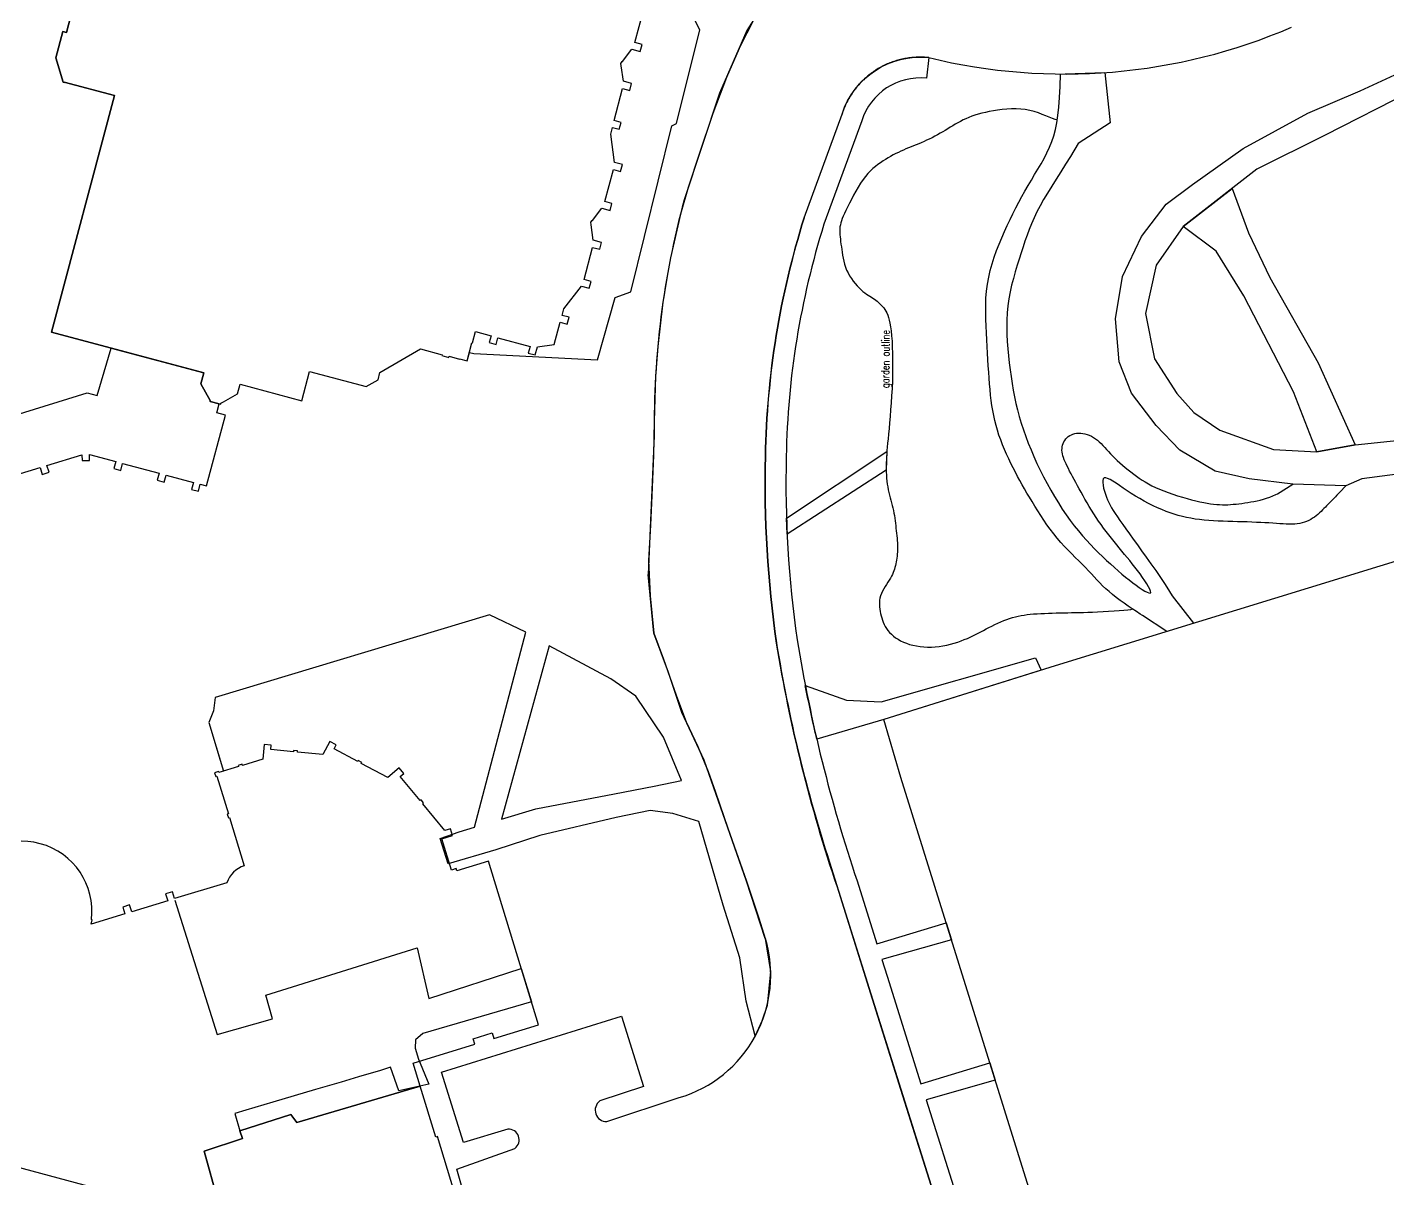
# Model space of a CAD drawing. Header units: millimetres. Extents: x -14000 to -11893, y 5996570 to 5998427.
# Drawn here: x -12786 to -12634.3, y 5997449.2 to 5997577.7 of the extents above; entities that cross this region are included whole.
import ezdxf

# ---------------------------------------------------------------- set-up
doc = ezdxf.new("R2010")
doc.units = ezdxf.units.MM
doc.header["$LTSCALE"] = 0.25
for name, color, linetype in [('3_buildings', 7, 'Continuous'), ('3_road_UNBC', 8, 'Continuous'), ('3_sidewalk_UNBC', 253, 'Continuous')]:
    doc.layers.add(name, color=color, linetype=linetype)
doc.styles.add('imperial_Dims', font='simplex.shx', dxfattribs={"width": 0.75})

msp = doc.modelspace()

# ---------------------------------------------------------------- linework, layer by layer
at = {"layer": '3_buildings'}
for points in [[(-12788.56, 5997527.33), (-12784.54, 5997528.56), (-12784.31, 5997527.79), (-12783.54, 5997528.03), (-12783.78, 5997528.79), (-12779.88, 5997529.98), (-12779.85, 5997529.32), (-12779.05, 5997529.33), (-12779.05, 5997530), (-12776.11, 5997529.21), (-12776.32, 5997528.44), (-12775.54, 5997528.23), (-12775.34, 5997529), (-12771.27, 5997527.91), (-12771.49, 5997527.14), (-12770.71, 5997526.93), (-12770.5, 5997527.71), (-12767.45, 5997526.89), (-12767.66, 5997526.11), (-12766.89, 5997525.91), (-12766.68, 5997526.68), (-12766, 5997526.5), (-12763.88, 5997534.4), (-12764.85, 5997534.66), (-12764.58, 5997535.65), (-12765.59, 5997535.92), (-12765.56, 5997536.04), (-12766.62, 5997537.88), (-12766.29, 5997539.1), (-12783.29, 5997543.65), (-12776.23, 5997570.03), (-12781.86, 5997571.54), (-12781.86, 5997571.51), (-12781.98, 5997571.55), (-12782.8, 5997574.24), (-12782.02, 5997577.17), (-12781.6, 5997577.06), (-12780.95, 5997579.49)], [(-12780.95, 5997579.49), (-12781.6, 5997577.06), (-12782.02, 5997577.17), (-12782.8, 5997574.24), (-12781.98, 5997571.55), (-12781.86, 5997571.51), (-12781.86, 5997571.54), (-12776.23, 5997570.03), (-12783.29, 5997543.65), (-12766.29, 5997539.1), (-12766.62, 5997537.88), (-12765.56, 5997536.04), (-12765.59, 5997535.92), (-12764.4, 5997535.61), (-12764.37, 5997535.72), (-12764.08, 5997535.89), (-12762.53, 5997536.79), (-12762.25, 5997537.85), (-12755.36, 5997536.01), (-12754.49, 5997539.27), (-12748.19, 5997537.58), (-12746.86, 5997538.35), (-12746.64, 5997539.17), (-12742.13, 5997541.79), (-12739.72, 5997541.14), (-12739.75, 5997541.05), (-12738.98, 5997540.84), (-12738.94, 5997540.96), (-12737.78, 5997540.65), (-12737.78, 5997540.67), (-12736.92, 5997540.44), (-12736.38, 5997542.46), (-12736.33, 5997542.45), (-12735.99, 5997543.71), (-12734.25, 5997543.24), (-12734.45, 5997542.48), (-12733.68, 5997542.27), (-12733.48, 5997543.03), (-12729.91, 5997542.07), (-12730.11, 5997541.32), (-12729.33, 5997541.11), (-12729.09, 5997542.03), (-12727.22, 5997542.28), (-12726.56, 5997544.75), (-12725.77, 5997544.54), (-12725.56, 5997545.31), (-12726.31, 5997545.52), (-12726.12, 5997546.25), (-12724.18, 5997548.78), (-12723.3, 5997548.54), (-12723.09, 5997549.31), (-12723.88, 5997549.52), (-12722.93, 5997553.1), (-12722.14, 5997552.89), (-12721.93, 5997553.66), (-12722.85, 5997553.91), (-12723.08, 5997555.63), (-12723.1, 5997555.63), (-12723.13, 5997555.9), (-12722.97, 5997556.11), (-12722.95, 5997556.1), (-12721.89, 5997557.48), (-12720.97, 5997557.23), (-12720.77, 5997558.01), (-12721.56, 5997558.22), (-12720.6, 5997561.79), (-12719.81, 5997561.58), (-12719.6, 5997562.35), (-12720.48, 5997562.59), (-12720.9, 5997565.75), (-12720.71, 5997566.48), (-12719.95, 5997566.28), (-12719.75, 5997567.05), (-12720.54, 5997567.26), (-12719.58, 5997570.84), (-12718.79, 5997570.62), (-12718.58, 5997571.4), (-12719.5, 5997571.64), (-12719.73, 5997573.37), (-12719.75, 5997573.36), (-12719.79, 5997573.63), (-12719.62, 5997573.85), (-12719.61, 5997573.84), (-12718.55, 5997575.22), (-12717.63, 5997574.97), (-12717.42, 5997575.74), (-12718.21, 5997575.96), (-12717.26, 5997579.53)], [(-12737.98, 5997446.57), (-12740.24, 5997453.93), (-12740.43, 5997453.87), (-12742.17, 5997459.56), (-12755.91, 5997455.52), (-12756.57, 5997456.38), (-12762.26, 5997454.58), (-12761.98, 5997453.72), (-12766.25, 5997452.3), (-12764.73, 5997446.8)], [(-12801.39, 5997454.39), (-12772.5, 5997446.61)]]:
    msp.add_lwpolyline(points, dxfattribs=at)
msp.add_lwpolyline([(-12764.73, 5997446.8), (-12766.25, 5997452.3), (-12761.98, 5997453.72), (-12762.26, 5997454.58), (-12756.57, 5997456.38), (-12755.91, 5997455.52), (-12742.17, 5997459.56), (-12742.95, 5997462.12), (-12736.05, 5997464.23), (-12736.24, 5997464.85), (-12734.13, 5997465.49), (-12733.94, 5997464.87), (-12728.97, 5997466.39), (-12734.55, 5997484.66), (-12738.07, 5997483.58), (-12738.14, 5997483.82), (-12738.68, 5997483.66), (-12739.74, 5997487.14), (-12738.55, 5997487.5), (-12738.78, 5997488.27), (-12739.42, 5997488.08), (-12741.87, 5997491.06), (-12741.77, 5997491.14), (-12742.06, 5997491.49), (-12742.16, 5997491.41), (-12744.38, 5997494.11), (-12743.99, 5997494.43), (-12744.5, 5997495.05), (-12745.78, 5997494), (-12748.72, 5997495.56), (-12748.66, 5997495.67), (-12749.06, 5997495.88), (-12749.12, 5997495.77), (-12751.76, 5997497.18), (-12751.53, 5997497.62), (-12752.24, 5997498), (-12753.01, 5997496.54), (-12755.83, 5997496.81), (-12755.82, 5997496.94), (-12756.27, 5997496.98), (-12756.28, 5997496.86), (-12758.81, 5997497.1), (-12758.76, 5997497.6), (-12759.56, 5997497.68), (-12759.71, 5997496.03), (-12761.98, 5997495.34), (-12762.02, 5997495.46), (-12762.45, 5997495.33), (-12762.41, 5997495.21), (-12764.61, 5997494.53), (-12764.65, 5997494.65), (-12765.08, 5997494.52), (-12764.95, 5997494.09), (-12764.83, 5997494.13), (-12763.55, 5997489.94), (-12763.67, 5997489.91), (-12763.54, 5997489.48), (-12763.42, 5997489.51), (-12761.78, 5997484.15, 0.224484), (-12763.73, 5997482.24), (-12769.55, 5997480.47), (-12769.78, 5997481.23), (-12770.55, 5997481), (-12770.31, 5997480.23), (-12774.33, 5997479.01), (-12774.56, 5997479.77), (-12775.33, 5997479.54), (-12775.09, 5997478.77), (-12778.85, 5997477.63), (-12778.73, 5997478.1), (-12778.82, 5997478.13, 0.866125), (-12793.72, 5997482.17)], format="xyb", dxfattribs=at)
at = {"layer": '3_road_UNBC'}
for p, q in [((-12708.77, 5997570.31), (-12712.72, 5997558.41)), ((-12699.33, 5997556.42), (-12695.11, 5997567.97)), ((-12716.05, 5997532.08), (-12716.75, 5997516.63)), ((-12716.05, 5997532.08), (-12716.75, 5997516.63)), ((-12610.32, 5997525.2), (-12671.35, 5997506.45)), ((-12671.35, 5997506.45), (-12690.44, 5997500.45)), ((-12696.51, 5997484.54), (-12691.49, 5997468.54)), ((-12691.49, 5997468.54), (-12684.27, 5997445.66))]:
    msp.add_line(p, q, dxfattribs=at)
for points in [[(-12697.63, 5997602.4), (-12698.25, 5997598.14), (-12701.3, 5997584.6), (-12703.13, 5997581.41), (-12705.72, 5997577.3), (-12708.77, 5997570.31)], [(-12685.44, 5997574.27), (-12685.6, 5997574.29), (-12685.76, 5997574.3), (-12685.92, 5997574.31), (-12686.07, 5997574.32), (-12686.23, 5997574.32), (-12686.39, 5997574.32), (-12686.55, 5997574.32), (-12686.71, 5997574.32), (-12686.86, 5997574.31), (-12687.02, 5997574.3), (-12687.18, 5997574.29), (-12687.34, 5997574.28), (-12687.49, 5997574.26), (-12687.65, 5997574.24), (-12687.81, 5997574.22), (-12687.96, 5997574.19), (-12688.12, 5997574.16), (-12688.27, 5997574.13), (-12688.43, 5997574.1), (-12688.58, 5997574.06), (-12688.74, 5997574.02), (-12688.89, 5997573.98), (-12689.04, 5997573.94), (-12689.19, 5997573.89), (-12689.34, 5997573.84), (-12689.49, 5997573.79), (-12689.64, 5997573.74), (-12689.79, 5997573.68), (-12689.93, 5997573.62), (-12690.08, 5997573.56), (-12690.22, 5997573.49), (-12690.37, 5997573.42), (-12690.51, 5997573.35), (-12690.65, 5997573.28), (-12690.79, 5997573.21), (-12690.93, 5997573.13), (-12691.07, 5997573.05), (-12691.2, 5997572.97), (-12691.34, 5997572.89), (-12691.47, 5997572.8), (-12691.6, 5997572.71), (-12691.73, 5997572.62), (-12691.86, 5997572.53), (-12691.98, 5997572.43), (-12692.11, 5997572.33), (-12692.23, 5997572.23), (-12692.35, 5997572.13), (-12692.47, 5997572.03), (-12692.59, 5997571.92), (-12692.7, 5997571.81), (-12692.82, 5997571.7), (-12692.93, 5997571.59), (-12693.04, 5997571.48), (-12693.15, 5997571.36), (-12693.25, 5997571.24), (-12693.36, 5997571.13), (-12693.46, 5997571), (-12693.56, 5997570.88), (-12693.66, 5997570.76), (-12693.75, 5997570.63), (-12693.84, 5997570.5), (-12693.93, 5997570.37), (-12694.02, 5997570.24), (-12694.11, 5997570.11), (-12694.19, 5997569.98), (-12694.27, 5997569.84), (-12694.35, 5997569.7), (-12694.43, 5997569.57), (-12694.51, 5997569.43), (-12694.58, 5997569.29), (-12694.65, 5997569.14), (-12694.71, 5997569), (-12694.78, 5997568.86), (-12694.84, 5997568.71), (-12694.9, 5997568.57), (-12694.96, 5997568.42), (-12695.01, 5997568.27), (-12695.06, 5997568.12), (-12695.11, 5997567.97)], [(-12703.67, 5997476.04), (-12703.67, 5997476.04), (-12705.75, 5997482.41), (-12710.49, 5997495.91), (-12712.96, 5997501.23), (-12714.47, 5997505.7), (-12716.09, 5997510.07), (-12716.75, 5997516.63)], [(-12703.67, 5997476.04), (-12703.67, 5997476.04), (-12705.75, 5997482.41), (-12710.49, 5997495.91), (-12712.96, 5997501.23), (-12714.47, 5997505.7), (-12716.09, 5997510.07), (-12716.75, 5997516.63)], [(-12672.99, 5997439.7), (-12671.77, 5997440.1), (-12688.54, 5997493.99), (-12690.44, 5997500.45)], [(-12732.38, 5997454.78), (-12737.32, 5997453.27), (-12739.77, 5997461.13), (-12719.71, 5997467.37), (-12717.27, 5997459.52), (-12722.11, 5997457.91)], [(-12721.35, 5997455.6), (-12713.28, 5997458.28)], [(-12728.4, 5997437.68), (-12733.91, 5997435.78), (-12738.08, 5997450.32), (-12731.61, 5997452.61)]]:
    msp.add_lwpolyline(points, dxfattribs=at)
for centre, radius, start, end in [((-12670.26, 5997636.2), 63.76, 256.223, 293.3575), ((-12620.53, 5997533.36), 95.53, 164.7994, 180.7662), ((-12609.19, 5997528.08), 94.49, 162.5477, 178.9413), ((-12575.92, 5997526.98), 127.77, 178.7213, 188.0964), ((-12540.5, 5997535.2), 164.03, 189.1979, 197.9913), ((-12717.32, 5997471.95), 14.26, 286.4891, 16.6745), ((-12721.36, 5997456.88), 1.28, 126.2528, 270.5282), ((-12732.32, 5997453.58), 1.2, 306.1649, 92.8097)]:
    msp.add_arc(centre, radius, start, end, dxfattribs=at)
at = {"layer": '3_sidewalk_UNBC'}
for p, q in [((-12646.56, 5997525.63), (-12644.84, 5997526.7)), ((-12640.24, 5997525.14), (-12638.93, 5997526.53)), ((-12658.28, 5997514.26), (-12655.92, 5997511.19)), ((-12658.89, 5997510.27), (-12661.6, 5997512.04))]:
    msp.add_line(p, q, dxfattribs=at)
for points in [[(-12722.37, 5997540.58), (-12720.43, 5997547.52), (-12718.67, 5997548.13), (-12714.09, 5997566.68), (-12713.56, 5997566.94), (-12710.96, 5997577.37), (-12712.89, 5997581.15), (-12718.87, 5997582.64), (-12718.23, 5997585.18), (-12710.69, 5997583.44), (-12707, 5997585.37), (-12702.89, 5997600.68)], [(-12705.04, 5997578.38), (-12706.45, 5997575.63), (-12708, 5997572.07), (-12709.53, 5997568.02), (-12711.03, 5997563.49), (-12712.27, 5997559.77), (-12713.14, 5997556.8), (-12714.24, 5997551.93), (-12714.55, 5997550.29), (-12715.08, 5997547), (-12715.67, 5997542.05), (-12715.91, 5997538.73), (-12716.06, 5997533.74), (-12716.13, 5997529.92), (-12716.34, 5997525.43), (-12716.49, 5997522.11), (-12716.68, 5997518.17), (-12716.51, 5997514.24), (-12716.09, 5997510.07), (-12715.03, 5997507.19), (-12713.62, 5997503.18), (-12712.48, 5997500.2), (-12711.2, 5997497.44), (-12710.05, 5997494.65), (-12709.24, 5997492.34), (-12707.84, 5997488.35), (-12705.75, 5997482.41), (-12704.4, 5997478.28), (-12703.67, 5997476.04), (-12703.1, 5997472.34), (-12703.48, 5997468.54), (-12704.04, 5997466.79), (-12704.79, 5997465.16)], [(-12644.84, 5997526.7), (-12649.72, 5997527.3), (-12653.49, 5997528.16), (-12657.43, 5997530.48), (-12660.09, 5997533.23), (-12662.83, 5997536.83), (-12664.2, 5997540.34), (-12664.62, 5997545.14), (-12663.85, 5997549.85), (-12661.7, 5997554.31), (-12658.95, 5997557.91), (-12656.04, 5997560.13), (-12650.38, 5997564.15), (-12643.18, 5997568.09), (-12637.35, 5997570.57), (-12629.12, 5997574.34)], [(-12661.6, 5997512.04), (-12661.86, 5997512.21), (-12662.29, 5997512.49), (-12662.74, 5997512.79), (-12663.19, 5997513.09), (-12663.65, 5997513.41), (-12664.09, 5997513.73), (-12664.53, 5997514.05), (-12664.95, 5997514.38), (-12665.34, 5997514.71), (-12665.71, 5997515.03), (-12666.05, 5997515.36), (-12666.38, 5997515.69), (-12666.69, 5997516.02), (-12667, 5997516.35), (-12667.31, 5997516.69), (-12667.63, 5997517.04), (-12667.97, 5997517.39), (-12668.33, 5997517.76), (-12668.71, 5997518.13), (-12669.1, 5997518.52), (-12669.5, 5997518.92), (-12669.91, 5997519.33), (-12670.32, 5997519.76), (-12670.72, 5997520.21), (-12671.12, 5997520.68), (-12671.51, 5997521.17), (-12671.89, 5997521.67), (-12672.26, 5997522.18), (-12672.62, 5997522.7), (-12672.96, 5997523.22), (-12673.29, 5997523.74), (-12673.61, 5997524.25), (-12673.92, 5997524.75), (-12674.21, 5997525.24), (-12674.49, 5997525.71), (-12674.77, 5997526.18), (-12675.03, 5997526.64), (-12675.29, 5997527.1), (-12675.54, 5997527.56), (-12675.78, 5997528.03), (-12676.03, 5997528.51), (-12676.28, 5997529.01), (-12676.52, 5997529.51), (-12676.76, 5997530.03), (-12676.99, 5997530.56), (-12677.21, 5997531.09), (-12677.42, 5997531.63), (-12677.61, 5997532.17), (-12677.78, 5997532.71), (-12677.94, 5997533.25), (-12678.08, 5997533.79), (-12678.2, 5997534.34), (-12678.3, 5997534.9), (-12678.4, 5997535.46), (-12678.48, 5997536.04), (-12678.55, 5997536.63), (-12678.61, 5997537.24), (-12678.66, 5997537.87), (-12678.71, 5997538.52), (-12678.76, 5997539.19), (-12678.8, 5997539.88), (-12678.84, 5997540.59), (-12678.88, 5997541.31), (-12678.92, 5997542.05), (-12678.96, 5997542.8), (-12679.01, 5997543.56), (-12679.04, 5997544.33), (-12679.08, 5997545.1), (-12679.09, 5997545.89), (-12679.09, 5997546.67), (-12679.06, 5997547.45), (-12679, 5997548.23), (-12678.9, 5997549.01), (-12678.76, 5997549.78), (-12678.58, 5997550.53), (-12678.37, 5997551.28), (-12678.14, 5997552.02), (-12677.87, 5997552.75), (-12677.59, 5997553.47), (-12677.3, 5997554.17), (-12677, 5997554.86), (-12676.69, 5997555.54), (-12676.38, 5997556.21), (-12676.06, 5997556.86), (-12675.73, 5997557.51), (-12675.4, 5997558.14), (-12675.07, 5997558.77), (-12674.72, 5997559.39), (-12674.36, 5997560), (-12674, 5997560.61), (-12673.64, 5997561.22), (-12673.27, 5997561.82), (-12672.92, 5997562.43), (-12672.58, 5997563.03), (-12672.26, 5997563.65), (-12671.97, 5997564.27), (-12671.71, 5997564.91), (-12671.49, 5997565.56), (-12671.31, 5997566.24), (-12671.16, 5997566.99), (-12671.03, 5997567.82), (-12670.93, 5997568.75), (-12670.85, 5997569.82), (-12670.79, 5997571.04), (-12670.74, 5997572.44)], [(-12670.24, 5997572.46), (-12665.79, 5997572.6), (-12665.2, 5997566.99), (-12668.79, 5997564.69), (-12669.64, 5997563.24), (-12670.18, 5997562.37), (-12670.71, 5997561.52), (-12671.22, 5997560.71), (-12671.72, 5997559.93), (-12672.19, 5997559.17), (-12672.63, 5997558.44), (-12673.03, 5997557.74), (-12673.39, 5997557.06), (-12673.7, 5997556.39), (-12673.99, 5997555.74), (-12674.24, 5997555.1), (-12674.48, 5997554.45), (-12674.71, 5997553.81), (-12674.92, 5997553.16), (-12675.14, 5997552.49), (-12675.36, 5997551.81), (-12675.59, 5997551.11), (-12675.81, 5997550.39), (-12676.01, 5997549.65), (-12676.21, 5997548.91), (-12676.38, 5997548.15), (-12676.52, 5997547.38), (-12676.63, 5997546.59), (-12676.7, 5997545.8), (-12676.74, 5997545), (-12676.75, 5997544.2), (-12676.73, 5997543.4), (-12676.69, 5997542.6), (-12676.63, 5997541.8), (-12676.55, 5997541.01), (-12676.46, 5997540.22), (-12676.37, 5997539.45), (-12676.27, 5997538.69), (-12676.15, 5997537.94), (-12676.03, 5997537.19), (-12675.89, 5997536.45), (-12675.73, 5997535.71), (-12675.55, 5997534.98), (-12675.36, 5997534.24), (-12675.14, 5997533.5), (-12674.89, 5997532.75), (-12674.63, 5997532.01), (-12674.35, 5997531.26), (-12674.04, 5997530.51), (-12673.72, 5997529.77), (-12673.38, 5997529.02), (-12673.02, 5997528.27), (-12672.64, 5997527.52), (-12672.25, 5997526.77), (-12671.84, 5997526.03), (-12671.42, 5997525.31), (-12670.99, 5997524.61), (-12670.56, 5997523.92), (-12670.11, 5997523.26), (-12669.67, 5997522.64), (-12669.22, 5997522.04), (-12668.76, 5997521.48), (-12668.31, 5997520.95), (-12667.86, 5997520.44), (-12667.4, 5997519.96), (-12666.95, 5997519.49), (-12666.5, 5997519.05), (-12666.06, 5997518.62), (-12665.61, 5997518.2), (-12665.18, 5997517.8), (-12664.74, 5997517.41), (-12664.32, 5997517.03), (-12663.9, 5997516.67), (-12663.49, 5997516.33), (-12663.09, 5997516.01), (-12662.7, 5997515.7), (-12662.32, 5997515.42), (-12661.96, 5997515.16), (-12661.63, 5997514.94), (-12661.34, 5997514.76), (-12661.09, 5997514.64), (-12660.89, 5997514.57), (-12660.75, 5997514.56), (-12660.69, 5997514.63), (-12660.7, 5997514.78), (-12660.78, 5997514.99), (-12660.92, 5997515.26), (-12661.11, 5997515.58), (-12661.33, 5997515.93), (-12661.59, 5997516.3), (-12661.87, 5997516.69), (-12662.16, 5997517.07), (-12662.45, 5997517.45), (-12662.74, 5997517.81), (-12663.02, 5997518.17), (-12663.31, 5997518.52), (-12663.61, 5997518.87), (-12663.9, 5997519.22), (-12664.19, 5997519.58), (-12664.48, 5997519.93), (-12664.78, 5997520.29), (-12665.07, 5997520.66), (-12665.37, 5997521.04), (-12665.66, 5997521.42), (-12665.95, 5997521.8), (-12666.23, 5997522.2), (-12666.51, 5997522.59), (-12666.78, 5997522.99), (-12667.04, 5997523.39), (-12667.3, 5997523.8), (-12667.55, 5997524.21), (-12667.79, 5997524.61), (-12668.02, 5997525.01), (-12668.24, 5997525.4), (-12668.46, 5997525.79), (-12668.66, 5997526.16), (-12668.86, 5997526.53), (-12669.05, 5997526.88), (-12669.24, 5997527.22), (-12669.41, 5997527.54), (-12669.57, 5997527.85), (-12669.73, 5997528.15), (-12669.87, 5997528.44), (-12670, 5997528.71), (-12670.13, 5997528.96), (-12670.24, 5997529.2), (-12670.34, 5997529.43), (-12670.42, 5997529.66), (-12670.49, 5997529.87), (-12670.54, 5997530.08), (-12670.57, 5997530.28), (-12670.59, 5997530.48), (-12670.58, 5997530.67), (-12670.56, 5997530.87), (-12670.52, 5997531.06), (-12670.45, 5997531.24), (-12670.37, 5997531.42), (-12670.28, 5997531.58), (-12670.16, 5997531.74), (-12670.03, 5997531.88), (-12669.88, 5997532), (-12669.72, 5997532.11), (-12669.54, 5997532.21), (-12669.36, 5997532.28), (-12669.16, 5997532.34), (-12668.95, 5997532.38), (-12668.73, 5997532.39), (-12668.5, 5997532.39), (-12668.27, 5997532.36), (-12668.03, 5997532.31), (-12667.79, 5997532.24), (-12667.55, 5997532.15), (-12667.31, 5997532.04), (-12667.08, 5997531.91), (-12666.85, 5997531.77), (-12666.63, 5997531.6), (-12666.42, 5997531.42), (-12666.22, 5997531.23), (-12666.02, 5997531.02), (-12665.82, 5997530.8), (-12665.62, 5997530.58), (-12665.41, 5997530.34), (-12665.18, 5997530.09), (-12664.95, 5997529.84), (-12664.69, 5997529.59), (-12664.42, 5997529.33), (-12664.14, 5997529.08), (-12663.84, 5997528.82), (-12663.53, 5997528.57), (-12663.22, 5997528.31), (-12662.91, 5997528.07), (-12662.59, 5997527.83), (-12662.28, 5997527.6), (-12661.96, 5997527.37), (-12661.63, 5997527.15), (-12661.29, 5997526.94), (-12660.93, 5997526.74), (-12660.55, 5997526.53), (-12660.15, 5997526.34), (-12659.71, 5997526.14), (-12659.24, 5997525.95), (-12658.74, 5997525.76), (-12658.22, 5997525.58), (-12657.69, 5997525.41), (-12657.16, 5997525.25), (-12656.64, 5997525.1), (-12656.13, 5997524.96), (-12655.65, 5997524.84), (-12655.2, 5997524.73), (-12654.78, 5997524.65), (-12654.39, 5997524.57), (-12654.02, 5997524.52), (-12653.67, 5997524.47), (-12653.33, 5997524.44), (-12653.01, 5997524.42), (-12652.7, 5997524.41), (-12652.39, 5997524.41), (-12652.08, 5997524.41), (-12651.78, 5997524.43), (-12651.48, 5997524.45), (-12651.17, 5997524.48), (-12650.86, 5997524.52), (-12650.54, 5997524.56), (-12650.21, 5997524.61), (-12649.87, 5997524.66), (-12649.53, 5997524.71), (-12649.18, 5997524.78), (-12648.82, 5997524.85), (-12648.47, 5997524.93), (-12648.11, 5997525.03), (-12647.76, 5997525.14), (-12647.41, 5997525.26), (-12647.07, 5997525.4), (-12646.73, 5997525.56), (-12646.56, 5997525.63)], [(-12631.69, 5997570.48), (-12641.3, 5997565.6), (-12648.84, 5997561.84), (-12657.07, 5997555.42), (-12660.07, 5997551.14), (-12661.28, 5997545.74), (-12660.25, 5997540.68), (-12657.77, 5997536.82), (-12655.89, 5997534.68), (-12652.98, 5997532.71), (-12646.98, 5997530.56), (-12642.18, 5997530.3), (-12637.89, 5997531.07), (-12630.1, 5997531.92)], [(-12671.1, 5997567.33), (-12671.36, 5997567.38), (-12671.66, 5997567.47), (-12672, 5997567.61), (-12672.37, 5997567.77), (-12672.78, 5997567.94), (-12673.22, 5997568.11), (-12673.69, 5997568.26), (-12674.17, 5997568.39), (-12674.68, 5997568.48), (-12675.19, 5997568.53), (-12675.71, 5997568.56), (-12676.23, 5997568.55), (-12676.75, 5997568.52), (-12677.26, 5997568.47), (-12677.76, 5997568.41), (-12678.24, 5997568.34), (-12678.69, 5997568.25), (-12679.12, 5997568.16), (-12679.54, 5997568.07), (-12679.93, 5997567.96), (-12680.3, 5997567.85), (-12680.65, 5997567.73), (-12680.99, 5997567.6), (-12681.31, 5997567.46), (-12681.62, 5997567.32), (-12681.91, 5997567.16), (-12682.2, 5997567), (-12682.48, 5997566.84), (-12682.76, 5997566.68), (-12683.04, 5997566.51), (-12683.31, 5997566.33), (-12683.6, 5997566.16), (-12683.88, 5997565.99), (-12684.18, 5997565.83), (-12684.47, 5997565.66), (-12684.77, 5997565.5), (-12685.08, 5997565.34), (-12685.38, 5997565.19), (-12685.68, 5997565.05), (-12685.97, 5997564.91), (-12686.27, 5997564.78), (-12686.56, 5997564.66), (-12686.85, 5997564.54), (-12687.13, 5997564.43), (-12687.42, 5997564.32), (-12687.7, 5997564.2), (-12687.98, 5997564.09), (-12688.26, 5997563.96), (-12688.55, 5997563.84), (-12688.83, 5997563.7), (-12689.12, 5997563.56), (-12689.4, 5997563.41), (-12689.69, 5997563.25), (-12689.97, 5997563.09), (-12690.26, 5997562.92), (-12690.54, 5997562.74), (-12690.82, 5997562.55), (-12691.11, 5997562.35), (-12691.39, 5997562.13), (-12691.67, 5997561.89), (-12691.94, 5997561.63), (-12692.22, 5997561.34), (-12692.5, 5997561.02), (-12692.77, 5997560.66), (-12693.05, 5997560.26), (-12693.32, 5997559.83), (-12693.58, 5997559.38), (-12693.83, 5997558.92), (-12694.07, 5997558.46), (-12694.29, 5997558.02), (-12694.49, 5997557.6), (-12694.68, 5997557.22), (-12694.83, 5997556.88), (-12694.97, 5997556.58), (-12695.08, 5997556.31), (-12695.18, 5997556.06), (-12695.25, 5997555.84), (-12695.3, 5997555.62), (-12695.34, 5997555.41), (-12695.37, 5997555.2), (-12695.37, 5997554.99), (-12695.37, 5997554.76), (-12695.36, 5997554.52), (-12695.33, 5997554.28), (-12695.3, 5997554.02), (-12695.27, 5997553.75), (-12695.23, 5997553.47), (-12695.19, 5997553.18), (-12695.15, 5997552.87), (-12695.11, 5997552.56), (-12695.06, 5997552.23), (-12695, 5997551.9), (-12694.92, 5997551.57), (-12694.83, 5997551.23), (-12694.73, 5997550.9), (-12694.6, 5997550.57), (-12694.44, 5997550.25), (-12694.27, 5997549.93), (-12694.07, 5997549.63), (-12693.87, 5997549.34), (-12693.65, 5997549.07), (-12693.43, 5997548.81), (-12693.21, 5997548.58), (-12692.99, 5997548.37), (-12692.78, 5997548.19), (-12692.58, 5997548.04), (-12692.39, 5997547.9), (-12692.2, 5997547.77), (-12692.01, 5997547.66), (-12691.84, 5997547.55), (-12691.67, 5997547.44), (-12691.5, 5997547.33), (-12691.34, 5997547.21), (-12691.18, 5997547.09), (-12691.03, 5997546.95), (-12690.88, 5997546.81), (-12690.74, 5997546.67), (-12690.6, 5997546.51), (-12690.47, 5997546.35), (-12690.35, 5997546.17), (-12690.23, 5997545.99), (-12690.12, 5997545.79), (-12690.02, 5997545.56), (-12689.93, 5997545.3), (-12689.84, 5997545), (-12689.77, 5997544.66), (-12689.7, 5997544.25), (-12689.64, 5997543.79), (-12689.59, 5997543.25), (-12689.54, 5997542.65), (-12689.51, 5997541.99), (-12689.48, 5997541.29), (-12689.47, 5997540.55), (-12689.47, 5997539.78), (-12689.48, 5997538.99), (-12689.5, 5997538.18), (-12689.53, 5997537.37), (-12689.58, 5997536.56), (-12689.63, 5997535.77), (-12689.69, 5997534.99), (-12689.75, 5997534.25), (-12689.81, 5997533.54), (-12689.87, 5997532.89), (-12689.93, 5997532.29), (-12689.98, 5997531.75), (-12690.03, 5997531.27), (-12690.07, 5997530.83), (-12690.1, 5997530.44), (-12690.13, 5997530.07), (-12690.16, 5997529.73), (-12690.17, 5997529.4), (-12690.18, 5997529.07), (-12690.19, 5997528.73), (-12690.19, 5997528.4), (-12690.18, 5997528.06), (-12690.17, 5997527.72), (-12690.15, 5997527.38), (-12690.12, 5997527.04), (-12690.07, 5997526.71), (-12690.02, 5997526.39), (-12689.96, 5997526.08), (-12689.9, 5997525.77), (-12689.82, 5997525.48), (-12689.74, 5997525.18), (-12689.66, 5997524.9), (-12689.59, 5997524.61), (-12689.51, 5997524.33), (-12689.44, 5997524.04), (-12689.38, 5997523.76), (-12689.33, 5997523.48), (-12689.28, 5997523.19), (-12689.24, 5997522.91), (-12689.2, 5997522.62), (-12689.16, 5997522.34), (-12689.13, 5997522.06), (-12689.1, 5997521.78), (-12689.07, 5997521.5), (-12689.04, 5997521.22), (-12689.01, 5997520.94), (-12688.98, 5997520.67), (-12688.96, 5997520.41), (-12688.94, 5997520.14), (-12688.93, 5997519.88), (-12688.93, 5997519.63), (-12688.93, 5997519.38), (-12688.94, 5997519.14), (-12688.95, 5997518.9), (-12688.97, 5997518.67), (-12689, 5997518.45), (-12689.03, 5997518.23), (-12689.07, 5997518.02), (-12689.11, 5997517.81), (-12689.16, 5997517.61), (-12689.21, 5997517.42), (-12689.27, 5997517.22), (-12689.33, 5997517.03), (-12689.41, 5997516.83), (-12689.5, 5997516.63), (-12689.6, 5997516.43), (-12689.72, 5997516.21), (-12689.86, 5997515.99), (-12690, 5997515.75), (-12690.16, 5997515.51), (-12690.31, 5997515.27), (-12690.45, 5997515.02), (-12690.59, 5997514.77), (-12690.71, 5997514.51), (-12690.81, 5997514.26), (-12690.88, 5997514), (-12690.92, 5997513.75), (-12690.94, 5997513.5), (-12690.95, 5997513.25), (-12690.93, 5997513), (-12690.9, 5997512.76), (-12690.86, 5997512.51), (-12690.81, 5997512.27), (-12690.75, 5997512.02), (-12690.69, 5997511.78), (-12690.61, 5997511.54), (-12690.52, 5997511.3), (-12690.42, 5997511.06), (-12690.3, 5997510.83), (-12690.16, 5997510.61), (-12690, 5997510.39), (-12689.82, 5997510.17), (-12689.61, 5997509.96), (-12689.39, 5997509.76), (-12689.14, 5997509.57), (-12688.87, 5997509.4), (-12688.58, 5997509.23), (-12688.27, 5997509.08), (-12687.93, 5997508.95), (-12687.58, 5997508.83), (-12687.21, 5997508.73), (-12686.82, 5997508.65), (-12686.41, 5997508.59), (-12686, 5997508.55), (-12685.58, 5997508.53), (-12685.15, 5997508.53), (-12684.72, 5997508.55), (-12684.29, 5997508.6), (-12683.86, 5997508.67), (-12683.43, 5997508.75), (-12683.01, 5997508.85), (-12682.61, 5997508.96), (-12682.21, 5997509.09), (-12681.84, 5997509.22), (-12681.48, 5997509.36), (-12681.14, 5997509.5), (-12680.82, 5997509.64), (-12680.51, 5997509.78), (-12680.22, 5997509.93), (-12679.92, 5997510.08), (-12679.63, 5997510.23), (-12679.34, 5997510.39), (-12679.04, 5997510.55), (-12678.73, 5997510.71), (-12678.41, 5997510.87), (-12678.08, 5997511.03), (-12677.75, 5997511.19), (-12677.42, 5997511.34), (-12677.08, 5997511.48), (-12676.75, 5997511.61), (-12676.42, 5997511.72), (-12676.1, 5997511.82), (-12675.78, 5997511.91), (-12675.46, 5997511.99), (-12675.14, 5997512.05), (-12674.81, 5997512.1), (-12674.47, 5997512.15), (-12674.12, 5997512.19), (-12673.75, 5997512.22), (-12673.36, 5997512.25), (-12672.95, 5997512.27), (-12672.53, 5997512.29), (-12672.1, 5997512.31), (-12671.67, 5997512.32), (-12671.23, 5997512.33), (-12670.79, 5997512.34), (-12670.36, 5997512.35), (-12669.94, 5997512.36), (-12669.51, 5997512.37), (-12669.08, 5997512.38), (-12668.64, 5997512.39), (-12668.18, 5997512.4), (-12667.69, 5997512.42), (-12667.17, 5997512.44), (-12666.61, 5997512.46), (-12666.01, 5997512.49), (-12665.39, 5997512.52), (-12664.78, 5997512.56), (-12664.19, 5997512.6), (-12663.67, 5997512.64), (-12663.24, 5997512.69), (-12662.92, 5997512.73), (-12662.73, 5997512.78)], [(-12657.07, 5997555.42), (-12651.61, 5997559.68), (-12649.79, 5997554.73), (-12647.39, 5997549.76), (-12642, 5997540.24), (-12637.89, 5997531.07), (-12642.18, 5997530.3), (-12644.75, 5997536.98), (-12650.31, 5997547.7), (-12653.39, 5997552.67), (-12657.07, 5997555.42)], [(-12795.38, 5997531.9), (-12779.31, 5997536.87), (-12778.18, 5997536.59), (-12776.63, 5997541.87), (-12766.29, 5997539.1), (-12766.62, 5997537.88), (-12765.56, 5997536.04), (-12765.59, 5997535.92), (-12764.58, 5997535.65)], [(-12788.56, 5997527.33), (-12784.54, 5997528.56), (-12784.31, 5997527.79), (-12783.54, 5997528.03), (-12783.78, 5997528.79), (-12779.88, 5997529.98), (-12779.85, 5997529.32), (-12779.05, 5997529.33), (-12779.05, 5997530), (-12776.11, 5997529.21), (-12776.32, 5997528.44), (-12775.54, 5997528.23), (-12775.34, 5997529), (-12771.27, 5997527.91), (-12771.49, 5997527.14), (-12770.71, 5997526.93), (-12770.5, 5997527.71), (-12767.45, 5997526.89), (-12767.66, 5997526.11), (-12766.89, 5997525.91), (-12766.68, 5997526.68), (-12766, 5997526.5), (-12763.88, 5997534.4), (-12764.85, 5997534.66), (-12764.58, 5997535.65), (-12764.4, 5997535.61), (-12764.37, 5997535.72), (-12764.08, 5997535.89), (-12762.53, 5997536.79), (-12762.25, 5997537.85), (-12755.36, 5997536.01), (-12754.49, 5997539.27), (-12748.19, 5997537.58), (-12746.86, 5997538.35), (-12746.64, 5997539.17), (-12742.13, 5997541.79), (-12739.72, 5997541.14), (-12739.75, 5997541.05), (-12738.98, 5997540.84), (-12738.94, 5997540.96), (-12737.78, 5997540.65), (-12737.78, 5997540.67), (-12736.92, 5997540.44), (-12736.66, 5997541.4), (-12736.19, 5997541.28), (-12722.37, 5997540.58)], [(-12736.66, 5997541.4), (-12736.19, 5997541.28), (-12722.37, 5997540.58)], [(-12628.64, 5997528.4), (-12637.13, 5997527.3), (-12638.93, 5997526.53), (-12644.84, 5997526.7)], [(-12639.93, 5997525.47), (-12639.96, 5997525.43), (-12640.1, 5997525.28), (-12640.24, 5997525.14), (-12640.37, 5997525), (-12640.51, 5997524.86), (-12640.65, 5997524.72), (-12640.78, 5997524.58), (-12640.92, 5997524.44), (-12641.07, 5997524.29), (-12641.21, 5997524.14), (-12641.37, 5997523.98), (-12641.52, 5997523.82), (-12641.69, 5997523.66), (-12641.86, 5997523.49), (-12642.04, 5997523.33), (-12642.23, 5997523.17), (-12642.42, 5997523.03), (-12642.63, 5997522.89), (-12642.84, 5997522.76), (-12643.07, 5997522.64), (-12643.3, 5997522.54), (-12643.54, 5997522.45), (-12643.8, 5997522.38), (-12644.06, 5997522.32), (-12644.34, 5997522.27), (-12644.63, 5997522.24), (-12644.93, 5997522.23), (-12645.24, 5997522.23), (-12645.57, 5997522.24), (-12645.92, 5997522.26), (-12646.28, 5997522.29), (-12646.67, 5997522.32), (-12647.07, 5997522.35), (-12647.5, 5997522.38), (-12647.95, 5997522.4), (-12648.42, 5997522.42), (-12648.91, 5997522.44), (-12649.42, 5997522.46), (-12649.94, 5997522.48), (-12650.47, 5997522.49), (-12651, 5997522.51), (-12651.54, 5997522.52), (-12652.08, 5997522.54), (-12652.62, 5997522.56), (-12653.16, 5997522.58), (-12653.69, 5997522.61), (-12654.22, 5997522.65), (-12654.74, 5997522.69), (-12655.25, 5997522.75), (-12655.74, 5997522.81), (-12656.22, 5997522.89), (-12656.69, 5997522.98), (-12657.15, 5997523.08), (-12657.61, 5997523.2), (-12658.06, 5997523.34), (-12658.52, 5997523.49), (-12658.98, 5997523.66), (-12659.45, 5997523.86), (-12659.93, 5997524.07), (-12660.42, 5997524.3), (-12660.92, 5997524.55), (-12661.41, 5997524.82), (-12661.91, 5997525.09), (-12662.39, 5997525.37), (-12662.86, 5997525.66), (-12663.32, 5997525.96), (-12663.76, 5997526.25), (-12664.18, 5997526.54), (-12664.56, 5997526.8), (-12664.92, 5997527.03), (-12665.23, 5997527.21), (-12665.5, 5997527.34), (-12665.71, 5997527.4), (-12665.88, 5997527.39), (-12665.98, 5997527.29), (-12666.03, 5997527.11), (-12666.04, 5997526.87), (-12666.01, 5997526.59), (-12665.94, 5997526.27), (-12665.85, 5997525.93), (-12665.74, 5997525.59), (-12665.62, 5997525.26), (-12665.5, 5997524.95), (-12665.36, 5997524.65), (-12665.21, 5997524.36), (-12665.05, 5997524.07), (-12664.86, 5997523.76), (-12664.65, 5997523.43), (-12664.4, 5997523.06), (-12664.12, 5997522.66), (-12663.8, 5997522.21), (-12663.45, 5997521.7), (-12663.06, 5997521.16), (-12662.63, 5997520.57), (-12662.18, 5997519.93), (-12661.7, 5997519.26), (-12661.2, 5997518.56), (-12660.67, 5997517.82), (-12660.13, 5997517.06), (-12659.59, 5997516.28), (-12659.07, 5997515.5), (-12658.58, 5997514.74), (-12658.28, 5997514.26)], [(-12730.37, 5997510.21), (-12734.43, 5997512.11), (-12765.03, 5997502.91), (-12765.2, 5997501.41), (-12765.73, 5997500.1), (-12764.45, 5997495.91), (-12764.45, 5997495.91)], [(-12736.1, 5997488.43), (-12730.37, 5997510.21)], [(-12713, 5997493.64), (-12715.02, 5997498.47), (-12718.09, 5997503.05), (-12720.9, 5997504.98), (-12727.76, 5997508.68), (-12733.09, 5997489.34)], [(-12733.09, 5997489.34), (-12729.27, 5997490.49), (-12720.47, 5997492.15), (-12716.08, 5997493.03), (-12713, 5997493.64)], [(-12711.07, 5997489.07), (-12713.97, 5997489.95), (-12716.52, 5997490.3), (-12720.3, 5997489.51), (-12728.83, 5997487.5), (-12733.71, 5997485.9)], [(-12733.71, 5997485.9), (-12739.03, 5997484.37), (-12739.91, 5997487.19), (-12737.82, 5997487.91), (-12736.1, 5997488.43)], [(-12704.79, 5997465.16), (-12705.82, 5997469.02), (-12705.82, 5997469.02), (-12706.51, 5997473.86), (-12708.36, 5997479.75), (-12711.07, 5997489.07)], [(-12769.5, 5997480.29), (-12764.81, 5997465.33), (-12758.63, 5997467.07), (-12759.37, 5997469.71), (-12742.5, 5997474.99), (-12741.18, 5997469.33), (-12730.89, 5997472.69), (-12730.89, 5997472.69), (-12729.75, 5997468.95), (-12741.87, 5997465.42), (-12742.67, 5997464.73), (-12742.72, 5997463.78), (-12742.33, 5997462.58), (-12741.21, 5997459.78), (-12744.53, 5997459.02), (-12745.46, 5997461.66), (-12746.6, 5997461.32), (-12749.03, 5997460.6), (-12750.96, 5997460.02), (-12753.83, 5997459.17), (-12758.6, 5997457.76), (-12761.6, 5997456.87), (-12762.82, 5997456.5), (-12762.26, 5997454.58), (-12761.98, 5997453.72), (-12766.25, 5997452.3), (-12764.73, 5997446.8)]]:
    msp.add_lwpolyline(points, dxfattribs=at)
for points in [[(-12684.27, 5997445.66), (-12688.54, 5997459.19), (-12692.31, 5997471.15), (-12695.63, 5997481.75, -0.041067), (-12702.42, 5997508.98, -0.04093), (-12703.66, 5997529.83, -0.071652), (-12699.33, 5997556.42), (-12695.11, 5997567.97, -0.356317), (-12685.44, 5997574.27), (-12685.69, 5997571.96, 0.358166), (-12692.91, 5997567.22), (-12697.13, 5997555.68, 0.071522), (-12701.34, 5997529.78, 0.04089), (-12700.12, 5997509.33, 0.041069), (-12693.43, 5997482.47), (-12691.23, 5997475.45), (-12683.5, 5997477.79), (-12682.91, 5997475.88), (-12690.67, 5997473.68), (-12690.09, 5997471.84), (-12686.31, 5997459.83), (-12678.63, 5997462.15), (-12678.04, 5997460.24), (-12685.74, 5997458.03), (-12682.06, 5997446.35, 0.415921)], [(-12730.37, 5997510.21), (-12734.43, 5997512.11), (-12765.03, 5997502.91), (-12765.2, 5997501.41), (-12765.73, 5997500.1), (-12764.08, 5997494.7), (-12764.61, 5997494.53), (-12764.65, 5997494.65), (-12765.08, 5997494.52), (-12764.95, 5997494.09), (-12764.83, 5997494.13), (-12763.55, 5997489.94), (-12763.67, 5997489.91), (-12763.54, 5997489.48), (-12763.42, 5997489.51), (-12761.78, 5997484.15, 0.224484), (-12763.73, 5997482.24), (-12769.55, 5997480.47), (-12769.78, 5997481.23), (-12770.55, 5997481), (-12770.31, 5997480.23), (-12774.33, 5997479.01), (-12774.56, 5997479.77), (-12775.33, 5997479.54), (-12775.09, 5997478.77), (-12778.85, 5997477.63), (-12778.73, 5997478.1), (-12778.82, 5997478.13, 0.866125), (-12793.72, 5997482.17)], [(-12697.93, 5997498.27, -0.009073), (-12699.21, 5997504.26), (-12694.63, 5997502.59), (-12690.76, 5997502.41), (-12673.53, 5997507.32), (-12672.91, 5997505.97), (-12690.44, 5997500.45), (-12697.93, 5997498.27)]]:
    msp.add_lwpolyline(points, format="xyb", dxfattribs=at)
msp.add_lwpolyline([(-12690.21, 5997528.27), (-12701.23, 5997521.12), (-12701.31, 5997522.92), (-12690.12, 5997530.33)], close=True, dxfattribs=at)

# ---------------------------------------------------------------- texts
at = {"layer": '3_sidewalk_UNBC', "insert": (-12690.13, 5997540.65), "char_height": 0.8927, "attachment_point": 5, "rotation": 89.6519, "style": 'imperial_Dims'}
msp.add_mtext('\\A1;garden outline', dxfattribs=at)

doc.saveas('drawing.dxf')
